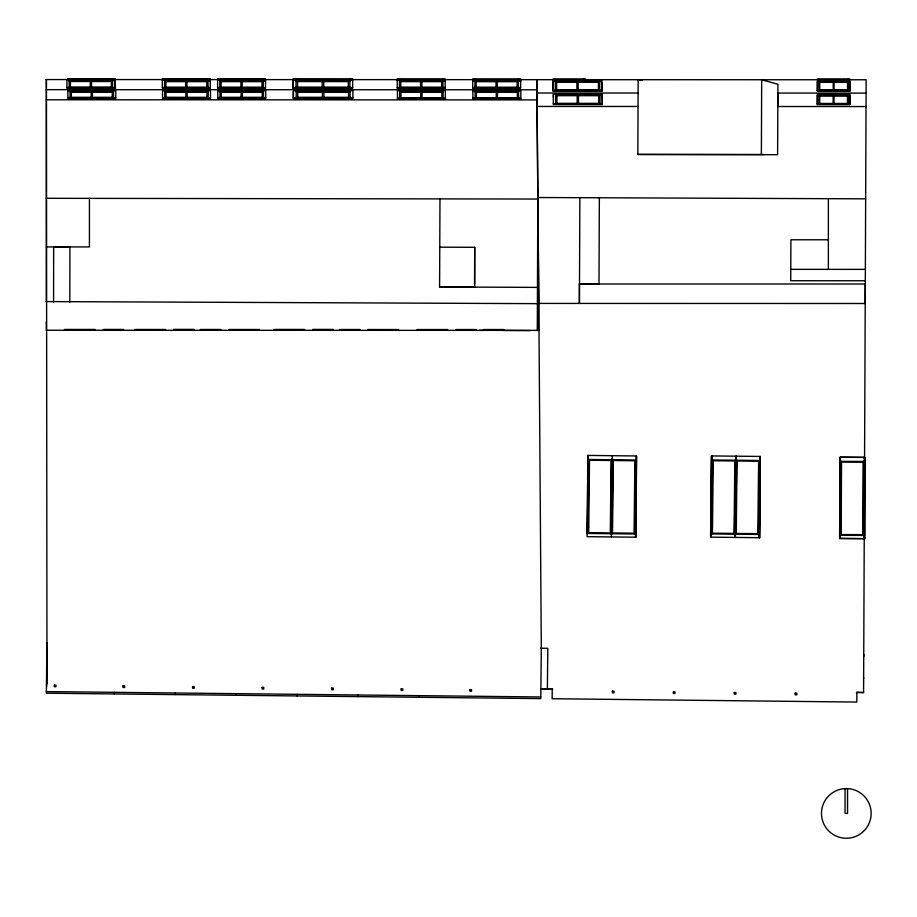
<?xml version="1.0" encoding="UTF-8"?>
<svg xmlns="http://www.w3.org/2000/svg" width="917" height="917" viewBox="0 0 917 917"><rect width="100%" height="100%" fill="white"/><g stroke="black" fill="none" stroke-linecap="round" stroke-linejoin="round"><path stroke-width="1.38" d="M46.32 321.729L46.32 330.246L539.013 330.384L541.305 648.239L540.766 698.605L46.366 693.206L46.916 642.851M46.331 302.002L46.389 79.55L46.985 683.635M64.545 330.246L64.545 329.444L95.093 329.455L95.093 330.258M67.64 79.55L67.64 78.747L115.576 78.759L115.576 79.561M69.887 79.55L69.887 78.747M103.22 330.258L103.22 329.432L123.531 329.444L123.531 330.269M113.33 79.561L113.33 78.759M114.854 88.307L114.854 80.18L66.93 80.169L66.918 88.296L115.565 88.353M134.982 330.269L134.982 329.467L165.53 329.478L165.53 330.28M162.343 79.55L162.343 78.747L210.28 78.759L210.28 79.561M164.59 79.55L164.59 78.747M173.657 330.2L173.657 329.375L193.957 329.386L193.957 330.212M200.456 330.292L200.456 329.467L220.768 329.467L220.768 330.292M208.033 79.561L208.033 78.759M217.593 79.55L217.593 78.747L265.517 78.759L265.517 79.561M219.839 79.55L219.839 78.747M228.895 330.292L228.895 329.49L259.442 329.501L259.442 330.303M263.271 79.561L263.271 78.759M274.068 330.235L274.068 329.432L304.616 329.432L304.616 330.246M293.039 81.063L293.039 88.399L352.667 88.41L352.678 80.215L293.234 80.203L293.234 88.33M293.039 79.619L293.039 78.805L352.678 78.828L352.678 79.63M293.245 91.574L293.245 98.497L352.873 98.509L352.873 90.737L293.44 90.726L293.44 98.428M295.836 79.619L295.836 78.805M312.743 330.246L312.743 329.409L333.054 329.421L333.054 330.246M339.542 330.326L339.554 329.501L359.854 329.501L359.854 330.326M349.881 79.63L349.881 78.828M367.981 330.338L367.981 329.535L398.528 329.535L398.528 330.338M397.244 79.641L397.244 78.839L445.181 78.851L445.181 79.653M399.491 79.641L399.491 78.839M399.697 98.578L399.697 91.092L443.129 91.104L443.129 98.589M417.143 330.349L417.143 329.547L447.691 329.547L447.691 330.361M442.934 79.653L442.934 78.851M455.818 330.361L455.818 329.535L476.129 329.535L476.129 330.361M472.702 79.664L472.702 78.862L520.627 78.873L520.627 79.676M474.949 79.664L474.949 78.862M475.144 98.6L475.155 91.115L518.586 91.127L518.586 98.612M483.442 330.361L483.442 329.535L503.754 329.535L503.754 330.361M518.38 79.676L518.38 78.873M553.02 79.687L553.02 78.885L585.516 78.885L585.516 79.699M554.544 79.687L554.544 78.885M583.991 79.687L583.991 78.885M602.011 91.196L602.011 80.822L553.066 80.811L553.054 91.184L602.011 91.196L601.839 82.966M602.286 104.527L602.297 94.142L553.341 94.13L553.341 104.504L602.286 104.527L602.091 94.932M817.345 104.63L817.345 94.371L849.83 94.382L849.83 104.641L817.299 104.63L817.345 95.15M817.391 91.138L817.402 80.879L849.887 80.891L849.887 91.15L817.356 91.138L817.402 81.659M817.402 79.687L817.402 78.885L849.899 78.885L849.899 79.699M818.927 79.687L818.927 78.885M819.764 90.496L819.764 82.358L833.221 82.358L833.221 90.496M834.057 90.496L834.069 82.358L847.514 82.358L847.514 90.508M848.374 79.687L848.374 78.885M53.576 302.071L53.656 246.96L69.91 247.028L69.818 302.14M439.977 198.634L439.598 287.124L474.697 287.124L474.697 247.315L439.77 247.177M474.548 284.281L474.697 247.315M537.282 330.613L537.832 199.035L46.354 198.313M538.588 303.642L538.485 330.384L537.282 330.372M579.853 197.636L579.418 303.527L579.384 284.006L598.996 283.926L599.351 197.717M587.396 533.82L587.728 455.428L636.57 455.967L635.687 537.202M636.467 455.967L636.123 537.202L587.075 536.674L587.969 455.44M764.079 154.514L637.842 154.446L638.152 79.71M711.454 455.921L710.572 537.156L759.861 537.694L760.193 456.448L711.454 455.921L711.111 537.156L711.959 455.921M761.374 154.48L761.683 79.745L777.914 84.272L777.616 154.698L637.842 154.446M839.857 538.543L840.201 457.136L864.571 457.4L839.938 457.296L839.605 538.543L865.029 538.646L865.373 457.411L864.307 457.4L864.227 538.646L839.857 538.382M840.545 535.333L840.855 461.331M849.795 104.641L849.841 95.162M849.853 91.15L849.899 81.67M863.31 535.425L863.619 461.423M863.608 525.464L863.871 461.423L840.602 461.331L840.293 535.322L863.562 535.425M863.642 678.442L863.642 677.652M856.421 692.473L863.585 692.553L866.152 79.768L45.85 79.561M712.463 527.493L712.417 533.178L734.036 533.419L734.849 460.976L713.231 460.747L712.52 527.493M46.618 686.718L47.088 642.851M114.281 693.951L114.293 692.324M175.204 694.616L175.216 692.988M236.127 695.281L236.15 693.653M297.051 695.946L297.074 694.318M357.985 696.611L357.997 694.983M418.909 697.275L418.931 695.648M547.369 688.931L547.804 648.308L540.503 648.227M587.373 533.82L588.221 455.44M588.049 533.465L588.852 459.474M610.756 533.717L611.559 459.715M611.181 518.059L611.009 533.717L587.786 533.465L588.599 459.474L611.822 459.726L611.433 495.295M611.605 494.171L612.063 458.546M611.398 536.938L612.281 455.703M612.109 495.604L612.51 458.557M612.097 510.952L612.648 459.726L635.848 459.99L635.045 533.981L611.845 533.728M612.109 533.728L612.911 459.738M634.782 533.981L635.584 459.979M635.424 537.202L636.306 455.967M710.813 537.156L711.695 455.921M711.775 533.946L712.589 459.956M734.483 534.198L735.285 460.208M734.976 512.855L734.746 534.198L711.523 533.946L712.326 459.956L735.549 460.208L735.239 488.669M734.895 534.565L734.976 527.435M734.976 534.565L735.033 528.868M735.125 537.419L736.007 456.185M735.377 537.419L736.271 456.185M735.629 528.513L735.572 534.21L758.772 534.462L759.574 460.472L736.374 460.219L735.904 504.327M735.835 534.21L736.638 460.219M758.508 534.462L759.322 460.472M759.15 537.683L760.033 456.448M759.31 537.683L760.193 456.448L759.414 537.683M863.734 656.629L863.757 654.199M638.45 79.722L642.473 79.722M536.904 85.43L538.818 303.412M539.013 330.384L536.789 79.676L536.881 84.284M638.45 79.825L642.473 79.825M186.311 81.028L210.28 81.04M241.549 81.028L265.517 81.051M69.176 81.304L112.608 81.315M164.59 81.372L208.033 81.384M219.839 81.372L263.271 81.384M296.019 81.338L349.881 81.349M399.491 81.372L442.934 81.384M474.949 81.395L518.38 81.407M555.358 82.037L599.718 82.049M818.927 82.106L848.363 82.117M69.176 87.207L112.608 87.218M164.59 87.264L208.033 87.275M219.839 87.264L263.271 87.275M296.019 87.241L349.881 87.253M399.491 87.264L442.934 87.275M474.949 87.287L518.38 87.298M66.93 87.505L114.854 87.516M162.343 87.574L210.28 87.585M217.593 87.574L265.517 87.585M293.234 87.539L352.667 87.562M397.244 87.574L445.181 87.585M472.702 87.585L520.627 87.608M46.389 89.66L537.041 89.797M555.358 90.004L599.718 90.015M818.915 89.958L848.363 89.969M553.054 90.405L602.011 90.416M817.402 90.359L849.887 90.359M70.093 91.838L113.525 91.849M164.796 91.838L208.228 91.849M220.034 91.838L263.477 91.849M296.225 91.838L350.088 91.849M399.697 91.883L443.129 91.895M475.155 91.906L518.586 91.918M537.064 93.007L638.094 93.03M866.095 93.098L777.88 93.076L777.811 106.51L866.038 106.555M555.633 95.368L600.005 95.379M818.87 95.597L848.305 95.609M70.082 97.351L113.525 97.362M164.796 97.351L208.228 97.362M220.034 97.351L263.477 97.362M296.225 97.351L350.088 97.362M293.44 97.638L352.873 97.649M67.835 97.638L115.771 97.649M162.55 97.638L210.474 97.649M217.787 97.638L265.724 97.649M399.697 97.787L443.129 97.798M475.144 97.81L518.586 97.821M397.451 98.085L445.375 98.108M472.897 98.108L520.833 98.119M398.861 98.52L443.966 98.532M472.897 98.543L519.423 98.555M46.389 99.781L537.121 99.907M555.633 103.334L599.993 103.346M818.858 103.449L848.305 103.461M553.341 103.724L602.286 103.736M817.345 103.85L849.83 103.85M638.037 106.475L537.339 106.441L537.098 95.242M537.924 197.522L865.648 198.829M828.36 239.784L790.901 239.784L790.729 280.728L865.304 280.751M46.343 246.925L89.43 246.925L89.43 198.324M790.775 269.357L865.35 269.38M579.384 284.006L865.212 284.006L865.212 303.504L538.588 303.412M439.598 286.975L537.465 287.388M46.274 301.578L537.396 303.642M479.373 330.361L483.614 330.384M503.387 330.464L530.221 330.578M864.559 458.179L865.373 458.179M864.227 537.866L865.029 537.866M552.699 689.16L540.87 688.85L552.24 688.976L552.137 698.731L856.787 702.055L856.891 692.301L863.585 692.553M46.377 691.59L540.778 696.977M115.084 81.005L115.485 88.353M553.066 81.59L553.26 91.104M553.341 94.909L553.398 97.649M864.273 528.96L864.273 537.087M847.549 788.654L847.549 813.413L845.061 813.413L845.061 788.654M828.36 198.68L828.36 269.369M67.847 90.726L67.835 98.428L115.771 98.44L115.771 90.737L67.847 90.726M69.176 80.513L69.176 87.998L112.608 88.009L112.608 80.524L69.176 80.513M70.093 91.047L70.082 98.142L113.525 98.153L113.525 91.058L70.093 91.047M70.426 81.498L70.414 87.803L90.267 87.814L90.267 81.51L70.426 81.498M71.343 92.021L71.331 97.97L91.184 97.97L91.184 92.032L71.343 92.021M91.517 81.51L91.517 87.814L111.358 87.814L111.358 81.51L91.517 81.51M92.434 92.032L92.434 97.97L112.275 97.981L112.275 92.032L92.434 92.032M162.343 80.226L162.343 88.364L210.28 88.376L210.28 80.249L162.343 80.226M162.55 90.726L162.55 98.463L210.474 98.474L210.486 90.737L162.55 90.726M164.59 80.581L164.59 88.055L208.033 88.066L208.033 80.593L164.59 80.581M164.796 91.047L164.796 98.142L208.228 98.153L208.228 91.058L164.796 91.047M165.839 81.567L165.839 87.872L185.692 87.872L185.692 81.567L165.839 81.567M166.046 92.021L166.046 97.97L185.887 97.97L185.887 92.032L166.046 92.021M186.942 81.567L186.93 87.872L206.784 87.883L206.784 81.567L186.942 81.567M187.137 92.032L187.137 97.97L206.978 97.981L206.99 92.032L187.137 92.032M217.593 80.226L217.593 88.376L265.517 88.387L265.517 80.249L217.593 80.226M217.787 90.726L217.787 98.474L265.724 98.486L265.724 90.737L217.787 90.726M219.839 80.581L219.839 88.055L263.271 88.066L263.271 80.593L219.839 80.581M220.034 91.047L220.034 98.142L263.477 98.153L263.477 91.058L220.034 91.047M221.089 81.567L221.077 87.872L240.93 87.872L240.93 81.567L221.089 81.567M221.284 92.021L221.284 97.97L241.125 97.97L241.137 92.032L221.284 92.021M242.18 81.567L242.18 87.872L262.021 87.883L262.021 81.567L242.18 81.567M242.386 92.032L242.375 97.97L262.228 97.981L262.228 92.032L242.386 92.032M296.019 80.547L296.019 88.032L349.881 88.043L349.881 80.558L296.019 80.547M296.225 91.047L296.225 98.142L350.088 98.153L350.088 91.058L296.225 91.047M297.567 81.533L297.567 87.837L322.176 87.849L322.176 81.544L297.567 81.533M297.773 92.021L297.773 97.959L322.383 97.97L322.383 92.032L297.773 92.021M323.724 81.544L323.724 87.849L348.334 87.849L348.334 81.544L323.724 81.544M323.93 92.032L323.93 97.97L348.54 97.981L348.54 92.032L323.93 92.032M397.244 80.226L397.244 88.422L445.181 88.433L445.181 80.249L397.244 80.226M397.451 90.749L397.451 98.876L445.375 98.898L445.375 90.76L397.451 90.749M399.491 80.581L399.491 88.055L442.934 88.066L442.934 80.593L399.491 80.581M400.74 81.567L400.74 87.872L420.582 87.872L420.594 81.567L400.74 81.567M400.947 92.078L400.947 98.383L420.788 98.394L420.788 92.09L400.947 92.078M421.831 81.567L421.831 87.872L441.685 87.883L441.685 81.567L421.831 81.567M422.038 92.09L422.038 98.394L441.879 98.394L441.879 92.09L422.038 92.09M472.702 80.249L472.702 88.445L520.627 88.456L520.627 80.26L472.702 80.249M472.908 90.772L472.897 98.898L520.833 98.91L520.833 90.783L472.908 90.772M474.949 80.593L474.949 88.078L518.38 88.089L518.38 80.616L474.949 80.593M476.198 81.579L476.198 87.883L496.04 87.894L496.04 81.59L476.198 81.579M476.393 92.101L476.393 98.406L496.246 98.417L496.246 92.101L476.393 92.101M497.289 81.59L497.289 87.894L517.131 87.894L517.142 81.59L497.289 81.59M497.495 92.101L497.495 98.417L517.337 98.417L517.337 92.113L497.495 92.101M555.358 81.258L555.358 90.794L599.718 90.806L599.718 81.269L555.358 81.258M555.633 94.589L555.633 104.114L599.993 104.125L600.005 94.6L555.633 94.589M556.63 82.289L556.63 90.542L576.896 90.542L576.896 82.301L556.63 82.289M556.917 95.62L556.906 103.862L577.183 103.873L577.183 95.62L556.917 95.62M578.168 82.301L578.168 90.542L598.434 90.554L598.446 82.301L578.168 82.301M578.455 95.62L578.455 103.873L598.721 103.873L598.721 95.632L578.455 95.62M818.87 94.818L818.858 104.24L848.305 104.24L848.305 94.829L818.87 94.818M818.927 81.326L818.915 90.749L848.363 90.749L848.363 81.338L818.927 81.326M819.706 95.849L819.706 103.988L833.163 103.988L833.163 95.849L819.706 95.849M834.012 95.849L834.012 103.988L847.457 103.999L847.457 95.849L834.012 95.849M54.321 685.102L54.309 686.718L55.937 686.73L55.948 685.102L54.321 685.102M123.038 685.847L123.038 687.475L124.666 687.475L124.666 685.859L123.038 685.847M192.581 686.604L192.57 688.231L194.198 688.231L194.198 686.615L192.581 686.604M262.113 687.36L262.113 688.988L263.729 688.999L263.741 687.372L262.113 687.36M331.645 688.117L331.645 689.744L333.272 689.756L333.272 688.128L331.645 688.117M401.188 688.885L401.176 690.501L402.804 690.512L402.815 688.885L401.188 688.885M469.905 689.63L469.905 691.258L471.521 691.258L471.533 689.641L469.905 689.63M612.407 691.189L612.396 692.805L614.023 692.816L614.035 691.189L612.407 691.189M673.342 691.854L673.33 693.47L674.958 693.481L674.958 691.854L673.342 691.854M734.265 692.518L734.265 694.135L735.881 694.146L735.893 692.518L734.265 692.518M795.199 693.183L795.188 694.799L796.816 694.811L796.827 693.183L795.199 693.183M841.508 466.982L841.187 534.554L862.851 534.645L863.172 462.202L841.508 462.111L841.508 466.982M588.725 527.011L588.691 532.697L610.309 532.926L611.112 460.494L589.505 460.254L588.794 527.011M612.533 527.264L612.487 532.949L634.071 533.19L634.885 460.747L613.301 460.517L612.59 527.264M736.259 527.756L736.213 533.442L757.809 533.671L758.623 461.24L737.027 460.999L736.317 527.756M735.698 460.46L735.388 488.967L735.778 460.46M846.311 788.563L843.067 788.78A24.839 24.839 0 0 0 825.357 826.756A24.839 24.839 0 0 0 867.264 826.756A24.839 24.839 0 0 0 849.555 788.78L846.311 788.563M445.181 81.04L421.212 81.028L445.181 81.097M520.627 81.051L472.702 81.04L520.627 81.12"/></g></svg>
